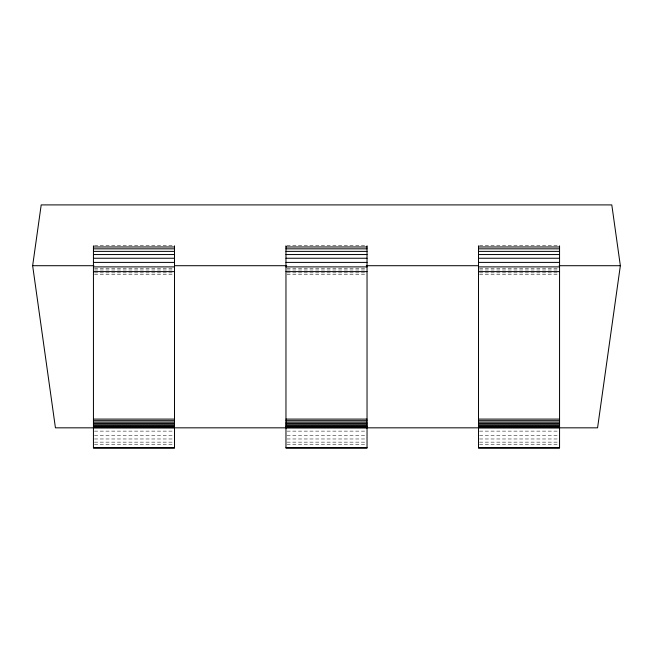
<?xml version="1.0" encoding="UTF-8"?>
<svg xmlns="http://www.w3.org/2000/svg" width="653" height="653" viewBox="0 0 653 653"><rect width="100%" height="100%" fill="white"/><g stroke="black" fill="none" stroke-linecap="round" stroke-linejoin="round"><path stroke-width="0.49" stroke-dasharray="3.27 2.45" d="M94.456 245.438L173.494 245.438M286.985 245.438L366.015 245.438M479.506 245.438L558.544 245.438M94.456 268.742L173.494 268.742M286.985 268.742L366.015 268.742M479.506 268.742L558.544 268.742M94.456 269.975L173.494 269.975M286.985 269.975L366.015 269.975M479.506 269.975L558.544 269.975M94.456 272.856L173.494 272.856M286.985 272.856L367.035 272.856M479.506 272.856L558.544 272.856M94.456 274.423L173.494 274.423M286.985 274.423L366.015 274.423M479.506 274.423L558.544 274.423M94.456 431.127L173.494 431.127M286.985 431.127L366.015 431.127M479.506 431.127L558.544 431.127M94.456 435.273L173.494 435.273M286.985 435.273L366.015 435.273M479.506 435.273L558.544 435.273M94.456 438.979L173.494 438.979M286.985 438.979L366.015 438.979M479.506 438.979L558.544 438.979M94.456 442.146L173.494 442.146M286.985 442.146L366.015 442.146M479.506 442.146L558.544 442.146M94.456 444.701L173.494 444.701M286.985 444.701L366.015 444.701M479.506 444.701L558.544 444.701"/><path stroke-width="0.98" d="M32.65 265.706L41.196 204.903L611.804 204.903L620.35 265.706L597.568 427.829L55.432 427.829L32.65 265.706L93.869 265.706M93.444 246.965L174.506 246.965M285.965 246.965L367.035 246.965M478.494 246.965L559.556 246.965M93.444 248.834L174.506 248.834M285.965 248.834L367.035 248.834M478.494 248.834L559.556 248.834M93.444 251.381L174.506 251.381M285.965 251.381L367.035 251.381M478.494 251.381L559.556 251.381M93.444 254.548L174.506 254.548M285.965 254.548L367.035 254.548M478.494 254.548L559.556 254.548M93.444 258.253L174.506 258.253M285.965 258.253L367.035 258.253M478.494 258.253L559.556 258.253M93.444 262.408L174.506 262.408M285.965 262.408L367.035 262.408M478.494 262.408L559.556 262.408M174.473 265.706L286.708 265.706M366.292 265.706L478.527 265.706M559.131 265.706L620.35 265.706M93.444 266.889L174.506 266.889M285.965 266.889L367.035 266.889M478.494 266.889L559.556 266.889M93.444 271.607L174.506 271.607M285.965 271.607L367.035 271.607M478.494 271.607L559.556 271.607M93.444 419.104L174.506 419.104M285.965 419.104L367.035 419.104M478.494 419.104L559.556 419.104M93.444 420.679L174.506 420.679M285.965 420.679L367.035 420.679M478.494 420.679L559.556 420.679M93.444 422.173L174.506 422.173M285.965 422.173L367.035 422.173M478.494 422.173L559.556 422.173M93.444 423.552L174.506 423.552M285.965 423.552L367.035 423.552M478.494 423.552L559.556 423.552M93.444 424.793L174.506 424.793M285.965 424.793L367.035 424.793M478.494 424.793L559.556 424.793M93.444 425.846L174.506 425.846M285.965 425.846L367.035 425.846M478.494 425.846L559.556 425.846M93.444 426.695L174.506 426.695M285.965 426.695L367.035 426.695M478.494 426.695L559.556 426.695M93.444 427.323L174.506 427.323M285.965 427.323L367.035 427.323M478.494 427.323L559.556 427.323M93.444 427.699L174.506 427.699M285.965 427.699L367.035 427.699M478.494 427.699L559.556 427.699M93.444 447.713L174.506 447.713M285.965 447.713L367.035 447.713M478.494 447.713L559.556 447.713M559.556 245.822L559.556 448.097L478.494 448.097L478.494 245.822M367.035 245.822L367.035 448.097L285.965 448.097L285.965 245.822M174.506 245.822L174.506 448.097L93.444 448.097L93.444 245.822"/></g></svg>
